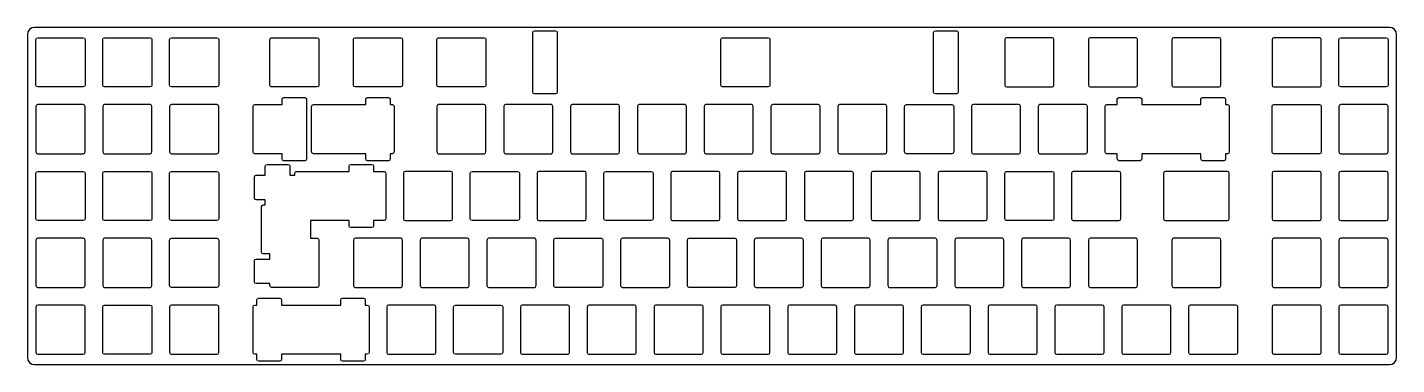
# Model space of a CAD drawing. Header units: millimetres. Extents: x -390 to 0, y 57 to 153.
import ezdxf

# ---------------------------------------------------------------- set-up
doc = ezdxf.new("R2010")
doc.units = ezdxf.units.MM
doc.layers.get('0').update_dxf_attribs({"linetype": 'CONTINUOUS'})

msp = doc.modelspace()

# ---------------------------------------------------------------- linework, layer by layer
for points in [[(-388.45, 152.825, 0.414213562), (-390.45, 150.825), (-390.45, 58.725, 0.414213562), (-388.45, 56.725), (-2.075, 56.725, 0.414213562), (-0.075, 58.725), (-0.075, 150.825, 0.414213562), (-2.075, 152.825)], [(-388, 136.375), (-388, 149.375, -0.414213562), (-387.5, 149.875), (-374.5, 149.875, -0.414213562), (-374, 149.375), (-374, 136.375, -0.414213562), (-374.5, 135.875), (-387.5, 135.875, -0.414213562)], [(-354.95, 149.375), (-354.95, 136.375, -0.414213562), (-355.45, 135.875), (-368.45, 135.875, -0.414213562), (-368.95, 136.375), (-368.95, 149.375, -0.414213562), (-368.45, 149.875), (-355.45, 149.875, -0.414213562)], [(-336.4, 135.875), (-349.4, 135.875, -0.414213562), (-349.9, 136.375), (-349.9, 149.375, -0.414213562), (-349.4, 149.875), (-336.4, 149.875, -0.414213562), (-335.9, 149.375), (-335.9, 136.375, -0.414213562)], [(-321.325, 136.375), (-321.325, 149.375, -0.414213562), (-320.825, 149.875), (-307.825, 149.875, -0.414213562), (-307.325, 149.375), (-307.325, 136.375, -0.414213562), (-307.825, 135.875), (-320.825, 135.875, -0.414213562)], [(-297.5125, 136.375), (-297.5125, 149.375, -0.414213562), (-297.0125, 149.875), (-284.0125, 149.875, -0.414213562), (-283.5125, 149.375), (-283.5125, 136.375, -0.414213562), (-284.0125, 135.875), (-297.0125, 135.875, -0.414213562)], [(-273.7, 136.375), (-273.7, 149.375, -0.414213562), (-273.2, 149.875), (-260.2, 149.875, -0.414213562), (-259.7, 149.375), (-259.7, 136.375, -0.414213562), (-260.2, 135.875), (-273.2, 135.875, -0.414213562)], [(-239.3875, 151.375), (-239.3875, 134.375, -0.414213562), (-239.8875, 133.875), (-245.8875, 133.875, -0.414213562), (-246.3875, 134.375), (-246.3875, 151.375, -0.414213562), (-245.8875, 151.875), (-239.8875, 151.875, -0.414213562)], [(-178.7375, 149.375), (-178.7375, 136.375, -0.414213562), (-179.2375, 135.875), (-192.2375, 135.875, -0.414213562), (-192.7375, 136.375), (-192.7375, 149.375, -0.414213562), (-192.2375, 149.875), (-179.2375, 149.875, -0.414213562)], [(-125.0875, 151.375), (-125.0875, 134.375, -0.414213562), (-125.5875, 133.875), (-131.5875, 133.875, -0.414213562), (-132.0875, 134.375), (-132.0875, 151.375, -0.414213562), (-131.5875, 151.875), (-125.5875, 151.875, -0.414213562)], [(-98.275, 135.875, 0.414213562), (-97.775, 136.375), (-97.775, 149.375, 0.414213562), (-98.275, 149.875), (-111.275, 149.875, 0.414213562), (-111.775, 149.375), (-111.775, 136.375, 0.414213562), (-111.275, 135.875)], [(-74.4625, 135.875, 0.414213562), (-73.9625, 136.375), (-73.9625, 149.375, 0.414213562), (-74.4625, 149.875), (-87.4625, 149.875, 0.414213562), (-87.9625, 149.375), (-87.9625, 136.375, 0.414213562), (-87.4625, 135.875)], [(-50.65, 135.875, 0.414213562), (-50.15, 136.375), (-50.15, 149.375, 0.414213562), (-50.65, 149.875), (-63.65, 149.875, 0.414213562), (-64.15, 149.375), (-64.15, 136.375, 0.414213562), (-63.65, 135.875)], [(-22.075, 135.875, 0.414213562), (-21.575, 136.375), (-21.575, 149.375, 0.414213562), (-22.075, 149.875), (-35.075, 149.875, 0.414213562), (-35.575, 149.375), (-35.575, 136.375, 0.414213562), (-35.075, 135.875)], [(-2.525, 149.375), (-2.525, 136.375, -0.414213562), (-3.025, 135.875), (-16.025, 135.875, -0.414213562), (-16.525, 136.375), (-16.525, 149.375, -0.414213562), (-16.025, 149.875), (-3.025, 149.875, -0.414213562)], [(-310.85675, 132.325), (-310.85675, 115.325, -0.414213562), (-311.35675, 114.825), (-317.35675, 114.825, -0.414213562), (-317.85675, 115.325), (-317.85675, 116.825), (-325.5875, 116.825, -0.414213562), (-326.0875, 117.325), (-326.0875, 130.325, -0.414213562), (-325.5875, 130.825), (-317.85675, 130.825), (-317.85675, 132.325, -0.414213562), (-317.35675, 132.825), (-311.35675, 132.825, -0.414213562)], [(-293.98075, 115.325), (-293.98075, 116.825), (-308.91875, 116.825, -0.414213562), (-309.41875, 117.325), (-309.41875, 130.325, -0.414213562), (-308.91875, 130.825), (-293.98075, 130.825), (-293.98075, 132.325, -0.414213562), (-293.48075, 132.825), (-287.48075, 132.825, -0.414213562), (-286.98075, 132.325), (-286.98075, 130.825), (-286.39375, 130.825, -0.414213562), (-285.89375, 130.325), (-285.89375, 117.325, -0.414213562), (-286.39375, 116.825), (-286.98075, 116.825), (-286.98075, 115.325, -0.414213562), (-287.48075, 114.825), (-293.48075, 114.825, -0.414213562)], [(-55.85575, 115.325), (-55.85575, 116.825), (-72.73175, 116.825), (-72.73175, 115.325, -0.414213562), (-73.23175, 114.825), (-79.23175, 114.825, -0.414213562), (-79.73175, 115.325), (-79.73175, 116.825), (-82.7, 116.825, -0.414213562), (-83.2, 117.325), (-83.2, 130.325, -0.414213562), (-82.7, 130.825), (-79.73175, 130.825), (-79.73175, 132.325, -0.414213562), (-79.23175, 132.825), (-73.23175, 132.825, -0.414213562), (-72.73175, 132.325), (-72.73175, 130.825), (-55.85575, 130.825), (-55.85575, 132.325, -0.414213562), (-55.35575, 132.825), (-49.35575, 132.825, -0.414213562), (-48.85575, 132.325), (-48.85575, 130.825), (-48.26875, 130.825, -0.414213562), (-47.76875, 130.325), (-47.76875, 117.325, -0.414213562), (-48.26875, 116.825), (-48.85575, 116.825), (-48.85575, 115.325, -0.414213562), (-49.35575, 114.825), (-55.35575, 114.825, -0.414213562)], [(-388, 117.325, 0.414213562), (-387.5, 116.825), (-374.5, 116.825, 0.414213562), (-374, 117.325), (-374, 130.325, 0.414213562), (-374.5, 130.825), (-387.5, 130.825, 0.414213562), (-388, 130.325)], [(-355.45, 116.825, 0.414213562), (-354.95, 117.325), (-354.95, 130.325, 0.414213562), (-355.45, 130.825), (-368.45, 130.825, 0.414213562), (-368.95, 130.325), (-368.95, 117.325, 0.414213562), (-368.45, 116.825)], [(-336.4, 116.825, 0.414213562), (-335.9, 117.325), (-335.9, 130.325, 0.414213562), (-336.4, 130.825), (-349.4, 130.825, 0.414213562), (-349.9, 130.325), (-349.9, 117.325, 0.414213562), (-349.4, 116.825)], [(-273.7, 117.325, 0.414213562), (-273.2, 116.825), (-260.2, 116.825, 0.414213562), (-259.7, 117.325), (-259.7, 130.325, 0.414213562), (-260.2, 130.825), (-273.2, 130.825, 0.414213562), (-273.7, 130.325)], [(-241.15, 116.825, 0.414213562), (-240.65, 117.325), (-240.65, 130.325, 0.414213562), (-241.15, 130.825), (-254.15, 130.825, 0.414213562), (-254.65, 130.325), (-254.65, 117.325, 0.414213562), (-254.15, 116.825)], [(-222.1, 116.825, 0.414213562), (-221.6, 117.325), (-221.6, 130.325, 0.414213562), (-222.1, 130.825), (-235.1, 130.825, 0.414213562), (-235.6, 130.325), (-235.6, 117.325, 0.414213562), (-235.1, 116.825)], [(-203.05, 116.825, 0.414213562), (-202.55, 117.325), (-202.55, 130.325, 0.414213562), (-203.05, 130.825), (-216.05, 130.825, 0.414213562), (-216.55, 130.325), (-216.55, 117.325, 0.414213562), (-216.05, 116.825)], [(-184, 116.825, 0.414213562), (-183.5, 117.325), (-183.5, 130.325, 0.414213562), (-184, 130.825), (-197, 130.825, 0.414213562), (-197.5, 130.325), (-197.5, 117.325, 0.414213562), (-197, 116.825)], [(-164.95, 116.825, 0.414213562), (-164.45, 117.325), (-164.45, 130.325, 0.414213562), (-164.95, 130.825), (-177.95, 130.825, 0.414213562), (-178.45, 130.325), (-178.45, 117.325, 0.414213562), (-177.95, 116.825)], [(-145.9, 116.825, 0.414213562), (-145.4, 117.325), (-145.4, 130.325, 0.414213562), (-145.9, 130.825), (-158.9, 130.825, 0.414213562), (-159.4, 130.325), (-159.4, 117.325, 0.414213562), (-158.9, 116.825)], [(-126.35, 130.325), (-126.35, 117.325, -0.414213562), (-126.85, 116.825), (-139.85, 116.825, -0.414213562), (-140.35, 117.325), (-140.35, 130.325, -0.414213562), (-139.85, 130.825), (-126.85, 130.825, -0.414213562)], [(-107.8, 116.825, 0.414213562), (-107.3, 117.325), (-107.3, 130.325, 0.414213562), (-107.8, 130.825), (-120.8, 130.825, 0.414213562), (-121.3, 130.325), (-121.3, 117.325, 0.414213562), (-120.8, 116.825)], [(-88.75, 116.825, 0.414213562), (-88.25, 117.325), (-88.25, 130.325, 0.414213562), (-88.75, 130.825), (-101.75, 130.825, 0.414213562), (-102.25, 130.325), (-102.25, 117.325, 0.414213562), (-101.75, 116.825)], [(-21.575, 130.325), (-21.575, 117.325, -0.414213562), (-22.075, 116.825), (-35.075, 116.825, -0.414213562), (-35.575, 117.325), (-35.575, 130.325, -0.414213562), (-35.075, 130.825), (-22.075, 130.825, -0.414213562)], [(-16.525, 117.325, 0.414213562), (-16.025, 116.825), (-3.025, 116.825, 0.414213562), (-2.525, 117.325), (-2.525, 130.325, 0.414213562), (-3.025, 130.825), (-16.025, 130.825, 0.414213562), (-16.525, 130.325)], [(-322.61925, 103.688), (-325.20625, 103.688, -0.414213562), (-325.70625, 104.188), (-325.70625, 110.188, -0.414213562), (-325.20625, 110.688), (-322.61925, 110.688), (-322.61925, 113.275, -0.414213562), (-322.11925, 113.775), (-316.11925, 113.775, -0.414213562), (-315.61925, 113.275), (-315.61925, 110.688), (-314.18125, 110.688), (-314.18125, 111.275, -0.414213562), (-313.68125, 111.775), (-298.74325, 111.775), (-298.74325, 113.275, -0.414213562), (-298.24325, 113.775), (-292.24325, 113.775, -0.414213562), (-291.74325, 113.275), (-291.74325, 111.775), (-288.775, 111.775, -0.414213562), (-288.275, 111.275), (-288.275, 98.275, -0.414213562), (-288.775, 97.775), (-291.74325, 97.775), (-291.74325, 96.275, -0.414213562), (-292.24325, 95.775), (-298.24325, 95.775, -0.414213562), (-298.74325, 96.275), (-298.74325, 97.775), (-309.70625, 97.775), (-309.70625, 92.725), (-307.825, 92.725, -0.414213562), (-307.325, 92.225), (-307.325, 79.225, -0.414213562), (-307.825, 78.725), (-320.825, 78.725, -0.414213562), (-321.325, 79.225), (-321.325, 79.812), (-325.20625, 79.812, -0.414213562), (-325.70625, 80.312), (-325.70625, 86.312, -0.414213562), (-325.20625, 86.812), (-321.325, 86.812), (-321.325, 88.25), (-323.20625, 88.25, -0.414213562), (-323.70625, 88.75), (-323.70625, 101.75, -0.414213562), (-323.20625, 102.25), (-322.61925, 102.25)], [(-388, 98.275), (-388, 111.275, -0.414213562), (-387.5, 111.775), (-374.5, 111.775, -0.414213562), (-374, 111.275), (-374, 98.275, -0.414213562), (-374.5, 97.775), (-387.5, 97.775, -0.414213562)], [(-354.95, 111.275), (-354.95, 98.275, -0.414213562), (-355.45, 97.775), (-368.45, 97.775, -0.414213562), (-368.95, 98.275), (-368.95, 111.275, -0.414213562), (-368.45, 111.775), (-355.45, 111.775, -0.414213562)], [(-336.4, 97.775), (-349.4, 97.775, -0.414213562), (-349.9, 98.275), (-349.9, 111.275, -0.414213562), (-349.4, 111.775), (-336.4, 111.775, -0.414213562), (-335.9, 111.275), (-335.9, 98.275, -0.414213562)], [(-269.725, 97.775, 0.414213562), (-269.225, 98.275), (-269.225, 111.275, 0.414213562), (-269.725, 111.775), (-282.725, 111.775, 0.414213562), (-283.225, 111.275), (-283.225, 98.275, 0.414213562), (-282.725, 97.775)], [(-250.175, 111.275), (-250.175, 98.275, -0.414213562), (-250.675, 97.775), (-263.675, 97.775, -0.414213562), (-264.175, 98.275), (-264.175, 111.275, -0.414213562), (-263.675, 111.775), (-250.675, 111.775, -0.414213562)], [(-245.125, 98.275, 0.414213562), (-244.625, 97.775), (-231.625, 97.775, 0.414213562), (-231.125, 98.275), (-231.125, 111.275, 0.414213562), (-231.625, 111.775), (-244.625, 111.775, 0.414213562), (-245.125, 111.275)], [(-212.075, 111.275), (-212.075, 98.275, -0.414213562), (-212.575, 97.775), (-225.575, 97.775, -0.414213562), (-226.075, 98.275), (-226.075, 111.275, -0.414213562), (-225.575, 111.775), (-212.575, 111.775, -0.414213562)], [(-193.525, 97.775, 0.414213562), (-193.025, 98.275), (-193.025, 111.275, 0.414213562), (-193.525, 111.775), (-206.525, 111.775, 0.414213562), (-207.025, 111.275), (-207.025, 98.275, 0.414213562), (-206.525, 97.775)], [(-174.475, 97.775, 0.414213562), (-173.975, 98.275), (-173.975, 111.275, 0.414213562), (-174.475, 111.775), (-187.475, 111.775, 0.414213562), (-187.975, 111.275), (-187.975, 98.275, 0.414213562), (-187.475, 97.775)], [(-155.425, 97.775, 0.414213562), (-154.925, 98.275), (-154.925, 111.275, 0.414213562), (-155.425, 111.775), (-168.425, 111.775, 0.414213562), (-168.925, 111.275), (-168.925, 98.275, 0.414213562), (-168.425, 97.775)], [(-136.375, 97.775, 0.414213562), (-135.875, 98.275), (-135.875, 111.275, 0.414213562), (-136.375, 111.775), (-149.375, 111.775, 0.414213562), (-149.875, 111.275), (-149.875, 98.275, 0.414213562), (-149.375, 97.775)], [(-117.325, 97.775, 0.414213562), (-116.825, 98.275), (-116.825, 111.275, 0.414213562), (-117.325, 111.775), (-130.325, 111.775, 0.414213562), (-130.825, 111.275), (-130.825, 98.275, 0.414213562), (-130.325, 97.775)], [(-97.775, 111.275), (-97.775, 98.275, -0.414213562), (-98.275, 97.775), (-111.275, 97.775, -0.414213562), (-111.775, 98.275), (-111.775, 111.275, -0.414213562), (-111.275, 111.775), (-98.275, 111.775, -0.414213562)], [(-92.725, 98.275, 0.414213562), (-92.225, 97.775), (-79.225, 97.775, 0.414213562), (-78.725, 98.275), (-78.725, 111.275, 0.414213562), (-79.225, 111.775), (-92.225, 111.775, 0.414213562), (-92.725, 111.275)], [(-48.26875, 97.775, 0.414213562), (-47.76875, 98.275), (-47.76875, 111.275, 0.414213562), (-48.26875, 111.775), (-66.03125, 111.775, 0.414213562), (-66.53125, 111.275), (-66.53125, 98.275, 0.414213562), (-66.03125, 97.775)], [(-22.075, 97.775, 0.414213562), (-21.575, 98.275), (-21.575, 111.275, 0.414213562), (-22.075, 111.775), (-35.075, 111.775, 0.414213562), (-35.575, 111.275), (-35.575, 98.275, 0.414213562), (-35.075, 97.775)], [(-3.025, 97.775, 0.414213562), (-2.525, 98.275), (-2.525, 111.275, 0.414213562), (-3.025, 111.775), (-16.025, 111.775, 0.414213562), (-16.525, 111.275), (-16.525, 98.275, 0.414213562), (-16.025, 97.775)], [(-374.5, 78.725, 0.414213562), (-374, 79.225), (-374, 92.225, 0.414213562), (-374.5, 92.725), (-387.5, 92.725, 0.414213562), (-388, 92.225), (-388, 79.225, 0.414213562), (-387.5, 78.725)], [(-355.45, 78.725, 0.414213562), (-354.95, 79.225), (-354.95, 92.225, 0.414213562), (-355.45, 92.725), (-368.45, 92.725, 0.414213562), (-368.95, 92.225), (-368.95, 79.225, 0.414213562), (-368.45, 78.725)], [(-335.9, 92.225), (-335.9, 79.225, -0.414213562), (-336.4, 78.725), (-349.4, 78.725, -0.414213562), (-349.9, 79.225), (-349.9, 92.225, -0.414213562), (-349.4, 92.725), (-336.4, 92.725, -0.414213562)], [(-284.0125, 78.725, 0.414213562), (-283.5125, 79.225), (-283.5125, 92.225, 0.414213562), (-284.0125, 92.725), (-297.0125, 92.725, 0.414213562), (-297.5125, 92.225), (-297.5125, 79.225, 0.414213562), (-297.0125, 78.725)], [(-264.9625, 78.725, 0.414213562), (-264.4625, 79.225), (-264.4625, 92.225, 0.414213562), (-264.9625, 92.725), (-277.9625, 92.725, 0.414213562), (-278.4625, 92.225), (-278.4625, 79.225, 0.414213562), (-277.9625, 78.725)], [(-245.9125, 78.725, 0.414213562), (-245.4125, 79.225), (-245.4125, 92.225, 0.414213562), (-245.9125, 92.725), (-258.9125, 92.725, 0.414213562), (-259.4125, 92.225), (-259.4125, 79.225, 0.414213562), (-258.9125, 78.725)], [(-226.3625, 92.225), (-226.3625, 79.225, -0.414213562), (-226.8625, 78.725), (-239.8625, 78.725, -0.414213562), (-240.3625, 79.225), (-240.3625, 92.225, -0.414213562), (-239.8625, 92.725), (-226.8625, 92.725, -0.414213562)], [(-221.3125, 79.225, 0.414213562), (-220.8125, 78.725), (-207.8125, 78.725, 0.414213562), (-207.3125, 79.225), (-207.3125, 92.225, 0.414213562), (-207.8125, 92.725), (-220.8125, 92.725, 0.414213562), (-221.3125, 92.225)], [(-188.2625, 92.225), (-188.2625, 79.225, -0.414213562), (-188.7625, 78.725), (-201.7625, 78.725, -0.414213562), (-202.2625, 79.225), (-202.2625, 92.225, -0.414213562), (-201.7625, 92.725), (-188.7625, 92.725, -0.414213562)], [(-169.7125, 78.725, 0.414213562), (-169.2125, 79.225), (-169.2125, 92.225, 0.414213562), (-169.7125, 92.725), (-182.7125, 92.725, 0.414213562), (-183.2125, 92.225), (-183.2125, 79.225, 0.414213562), (-182.7125, 78.725)], [(-150.6625, 78.725, 0.414213562), (-150.1625, 79.225), (-150.1625, 92.225, 0.414213562), (-150.6625, 92.725), (-163.6625, 92.725, 0.414213562), (-164.1625, 92.225), (-164.1625, 79.225, 0.414213562), (-163.6625, 78.725)], [(-131.6125, 78.725, 0.414213562), (-131.1125, 79.225), (-131.1125, 92.225, 0.414213562), (-131.6125, 92.725), (-144.6125, 92.725, 0.414213562), (-145.1125, 92.225), (-145.1125, 79.225, 0.414213562), (-144.6125, 78.725)], [(-112.5625, 78.725, 0.414213562), (-112.0625, 79.225), (-112.0625, 92.225, 0.414213562), (-112.5625, 92.725), (-125.5625, 92.725, 0.414213562), (-126.0625, 92.225), (-126.0625, 79.225, 0.414213562), (-125.5625, 78.725)], [(-93.5125, 78.725, 0.414213562), (-93.0125, 79.225), (-93.0125, 92.225, 0.414213562), (-93.5125, 92.725), (-106.5125, 92.725, 0.414213562), (-107.0125, 92.225), (-107.0125, 79.225, 0.414213562), (-106.5125, 78.725)], [(-74.4625, 78.725, 0.414213562), (-73.9625, 79.225), (-73.9625, 92.225, 0.414213562), (-74.4625, 92.725), (-87.4625, 92.725, 0.414213562), (-87.9625, 92.225), (-87.9625, 79.225, 0.414213562), (-87.4625, 78.725)], [(-50.65, 78.725, 0.414213562), (-50.15, 79.225), (-50.15, 92.225, 0.414213562), (-50.65, 92.725), (-63.65, 92.725, 0.414213562), (-64.15, 92.225), (-64.15, 79.225, 0.414213562), (-63.65, 78.725)], [(-35.575, 79.225, 0.414213562), (-35.075, 78.725), (-22.075, 78.725, 0.414213562), (-21.575, 79.225), (-21.575, 92.225, 0.414213562), (-22.075, 92.725), (-35.075, 92.725, 0.414213562), (-35.575, 92.225)], [(-3.025, 78.725, 0.414213562), (-2.525, 79.225), (-2.525, 92.225, 0.414213562), (-3.025, 92.725), (-16.025, 92.725, 0.414213562), (-16.525, 92.225), (-16.525, 79.225, 0.414213562), (-16.025, 78.725)], [(-325.0005, 58.175), (-325.0005, 59.675), (-325.5875, 59.675, -0.414213562), (-326.0875, 60.175), (-326.0875, 73.175, -0.414213562), (-325.5875, 73.675), (-325.0005, 73.675), (-325.0005, 75.175, -0.414213562), (-324.5005, 75.675), (-318.5005, 75.675, -0.414213562), (-318.0005, 75.175), (-318.0005, 73.675), (-301.1245, 73.675), (-301.1245, 75.175, -0.414213562), (-300.6245, 75.675), (-294.6245, 75.675, -0.414213562), (-294.1245, 75.175), (-294.1245, 73.675), (-293.5375, 73.675, -0.414213562), (-293.0375, 73.175), (-293.0375, 60.175, -0.414213562), (-293.5375, 59.675), (-294.1245, 59.675), (-294.1245, 58.175, -0.414213562), (-294.6245, 57.675), (-300.6245, 57.675, -0.414213562), (-301.1245, 58.175), (-301.1245, 59.675), (-318.0005, 59.675), (-318.0005, 58.175, -0.414213562), (-318.5005, 57.675), (-324.5005, 57.675, -0.414213562)], [(-374.5, 59.675, 0.414213562), (-374, 60.175), (-374, 73.175, 0.414213562), (-374.5, 73.675), (-387.5, 73.675, 0.414213562), (-388, 73.175), (-388, 60.175, 0.414213562), (-387.5, 59.675)], [(-354.95, 73.175), (-354.95, 60.175, -0.414213562), (-355.45, 59.675), (-368.45, 59.675, -0.414213562), (-368.95, 60.175), (-368.95, 73.175, -0.414213562), (-368.45, 73.675), (-355.45, 73.675, -0.414213562)], [(-336.4, 59.675, 0.414213562), (-335.9, 60.175), (-335.9, 73.175, 0.414213562), (-336.4, 73.675), (-349.4, 73.675, 0.414213562), (-349.9, 73.175), (-349.9, 60.175, 0.414213562), (-349.4, 59.675)], [(-274.4875, 59.675, 0.414213562), (-273.9875, 60.175), (-273.9875, 73.175, 0.414213562), (-274.4875, 73.675), (-287.4875, 73.675, 0.414213562), (-287.9875, 73.175), (-287.9875, 60.175, 0.414213562), (-287.4875, 59.675)], [(-254.9375, 73.175), (-254.9375, 60.175, -0.414213562), (-255.4375, 59.675), (-268.4375, 59.675, -0.414213562), (-268.9375, 60.175), (-268.9375, 73.175, -0.414213562), (-268.4375, 73.675), (-255.4375, 73.675, -0.414213562)], [(-236.3875, 59.675, 0.414213562), (-235.8875, 60.175), (-235.8875, 73.175, 0.414213562), (-236.3875, 73.675), (-249.3875, 73.675, 0.414213562), (-249.8875, 73.175), (-249.8875, 60.175, 0.414213562), (-249.3875, 59.675)], [(-217.3375, 59.675, 0.414213562), (-216.8375, 60.175), (-216.8375, 73.175, 0.414213562), (-217.3375, 73.675), (-230.3375, 73.675, 0.414213562), (-230.8375, 73.175), (-230.8375, 60.175, 0.414213562), (-230.3375, 59.675)], [(-198.2875, 59.675, 0.414213562), (-197.7875, 60.175), (-197.7875, 73.175, 0.414213562), (-198.2875, 73.675), (-211.2875, 73.675, 0.414213562), (-211.7875, 73.175), (-211.7875, 60.175, 0.414213562), (-211.2875, 59.675)], [(-179.2375, 59.675, 0.414213562), (-178.7375, 60.175), (-178.7375, 73.175, 0.414213562), (-179.2375, 73.675), (-192.2375, 73.675, 0.414213562), (-192.7375, 73.175), (-192.7375, 60.175, 0.414213562), (-192.2375, 59.675)], [(-173.6875, 60.175, 0.414213562), (-173.1875, 59.675), (-160.1875, 59.675, 0.414213562), (-159.6875, 60.175), (-159.6875, 73.175, 0.414213562), (-160.1875, 73.675), (-173.1875, 73.675, 0.414213562), (-173.6875, 73.175)], [(-141.1375, 59.675, 0.414213562), (-140.6375, 60.175), (-140.6375, 73.175, 0.414213562), (-141.1375, 73.675), (-154.1375, 73.675, 0.414213562), (-154.6375, 73.175), (-154.6375, 60.175, 0.414213562), (-154.1375, 59.675)], [(-122.0875, 59.675, 0.414213562), (-121.5875, 60.175), (-121.5875, 73.175, 0.414213562), (-122.0875, 73.675), (-135.0875, 73.675, 0.414213562), (-135.5875, 73.175), (-135.5875, 60.175, 0.414213562), (-135.0875, 59.675)], [(-116.5375, 60.175, 0.414213562), (-116.0375, 59.675), (-103.0375, 59.675, 0.414213562), (-102.5375, 60.175), (-102.5375, 73.175, 0.414213562), (-103.0375, 73.675), (-116.0375, 73.675, 0.414213562), (-116.5375, 73.175)], [(-83.9875, 59.675, 0.414213562), (-83.4875, 60.175), (-83.4875, 73.175, 0.414213562), (-83.9875, 73.675), (-96.9875, 73.675, 0.414213562), (-97.4875, 73.175), (-97.4875, 60.175, 0.414213562), (-96.9875, 59.675)], [(-78.4375, 60.175, 0.414213562), (-77.9375, 59.675), (-64.9375, 59.675, 0.414213562), (-64.4375, 60.175), (-64.4375, 73.175, 0.414213562), (-64.9375, 73.675), (-77.9375, 73.675, 0.414213562), (-78.4375, 73.175)], [(-45.8875, 59.675, 0.414213562), (-45.3875, 60.175), (-45.3875, 73.175, 0.414213562), (-45.8875, 73.675), (-58.8875, 73.675, 0.414213562), (-59.3875, 73.175), (-59.3875, 60.175, 0.414213562), (-58.8875, 59.675)], [(-22.075, 59.675, 0.414213562), (-21.575, 60.175), (-21.575, 73.175, 0.414213562), (-22.075, 73.675), (-35.075, 73.675, 0.414213562), (-35.575, 73.175), (-35.575, 60.175, 0.414213562), (-35.075, 59.675)], [(-3.025, 59.675, 0.414213562), (-2.525, 60.175), (-2.525, 73.175, 0.414213562), (-3.025, 73.675), (-16.025, 73.675, 0.414213562), (-16.525, 73.175), (-16.525, 60.175, 0.414213562), (-16.025, 59.675)]]:
    msp.add_lwpolyline(points, format="xyb", close=True)

doc.saveas('drawing.dxf')
